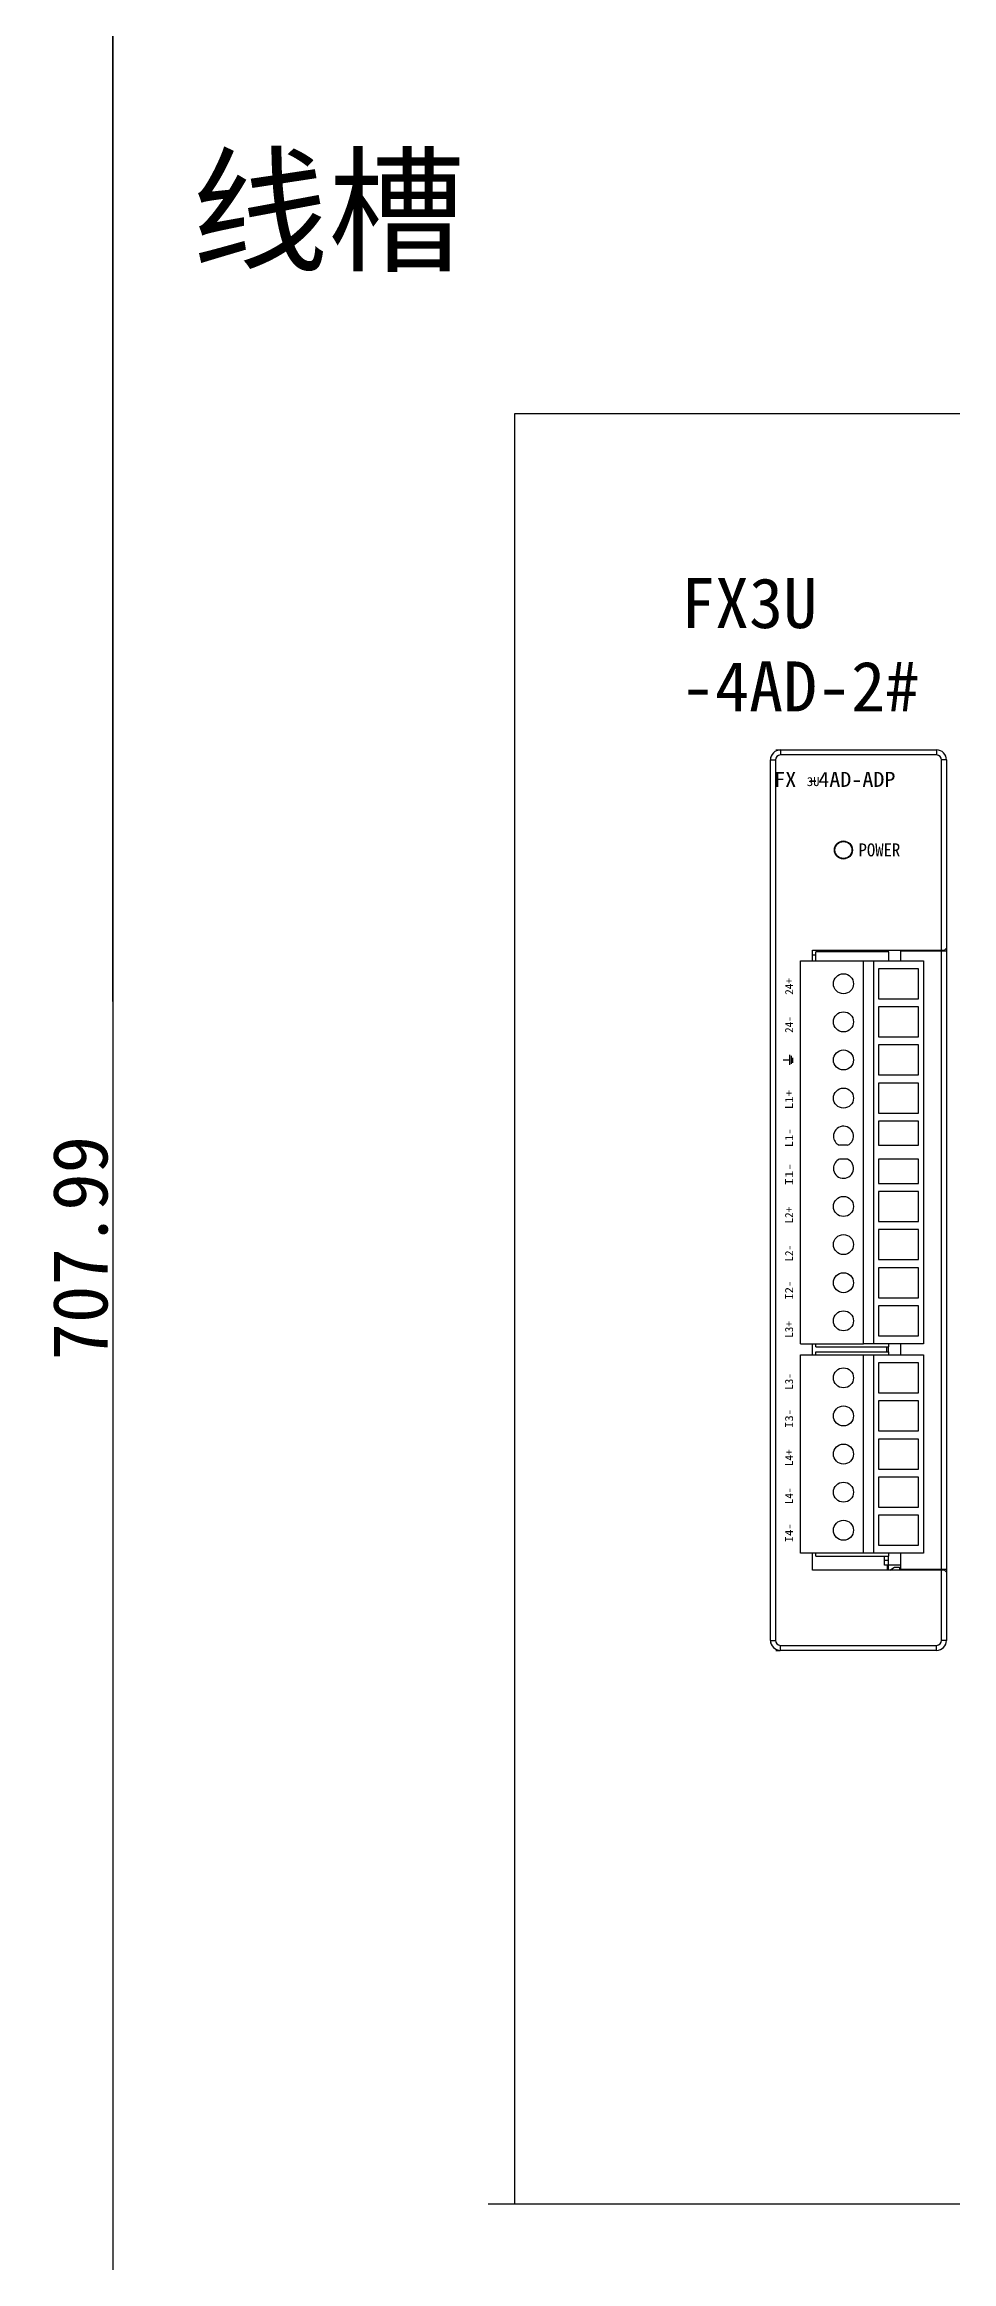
# Model space of a CAD drawing. Extents: x -21176 to 41123, y 80777 to 162275.
# Drawn here: x 40315.8 to 40406.5, y 81523 to 81744.7 of the extents above; entities that cross this region are included whole.
import ezdxf

# ---------------------------------------------------------------- set-up
doc = ezdxf.new("R2010")
doc.units = 0
doc.header["$MEASUREMENT"] = 0
doc.dimstyles.new('AM_ISO', dxfattribs={"dimtxt": 5.5, "dimasz": 2.5, "dimexe": 1.25, "dimexo": 0.5, "dimgap": 0.5, "dimtad": 1, "dimdsep": 46, "dimtxsty": 'Standard', "dimcen": 0, "dimclrd": 5, "dimclre": 5, "dimclrt": 1, "dimadec": 0, "dimazin": 2, "dimtp": 0.1, "dimtm": 0.1, "dimtfac": 0.71, "dimtmove": 0, "dimatfit": 3, "dimfxl": 1, "dimlwd": -1, "dimlwe": -1, "dimarcsym": 0})

# ---------------------------------------------------------------- blocks, each defined once
blk = doc.blocks.new('*D116')
at = {"color": 5}
for p, q in [((40323.13, 81978.35), (40323.88, 81978.35)), ((40322.63, 81975.85), (40322.63, 81272.86)), ((40322.13, 81270.36), (40321.38, 81270.36))]:
    blk.add_line(p, q, dxfattribs=at)
at = {"color": 5, "lineweight": 0}
for points in [[(40322.21, 81975.85), (40323.05, 81975.85), (40322.63, 81978.35)], [(40322.21, 81272.86), (40323.05, 81272.86), (40322.63, 81270.36)]]:
    blk.add_solid(points, dxfattribs=at)
at = {"layer": 'Defpoints', "color": 0, "lineweight": 0}
for p in [(40322.63, 81978.35), (40322.63, 81270.36), (40322.63, 81270.36)]:
    blk.add_point(p, dxfattribs=at)
at = {"color": 1, "lineweight": 0, "insert": (40319.38, 81624.35), "char_height": 5.5, "attachment_point": 5, "rotation": 90}
blk.add_mtext('707.99', dxfattribs=at)
blk = doc.blocks.new('FX3U-4AD-ADP')
at = {"color": 7, "linetype": 'Continuous'}
for p, q in [((0.54, 45.01), (0.94, 45.01)), ((1, 45), (16.6, 45)), ((1, 45), (1, 44.5)), ((16.6, 44.5), (1, 44.5)), ((16.6, 45), (16.6, 44.5)), ((0, -44), (0, 44)), ((0, 44), (0.5, 44)), ((0.5, 44), (0.5, -44)), ((17.1, 25), (17.1, 44)), ((17.6, 44), (17.1, 44)), ((17.6, 44), (17.6, 25.2)), ((4.2, 23.93), (4.2, 25)), ((4.2, 25), (17.1, 25)), ((4.55, 24.5), (4.2, 24.5)), ((11.8, 24.83), (4.55, 24.83)), ((4.55, 23.93), (4.55, 24.83)), ((11.8, 24.83), (11.8, 25)), ((11.8, 24.83), (11.8, 23.93)), ((13, 24.9), (13, 23.93)), ((17.1, 24.9), (13, 24.9)), ((13.4, 25), (13.4, 24.9)), ((15.1, 24.9), (15.1, 25)), ((16, 25), (16, 24.9)), ((16.2, 24.9), (16.2, 25)), ((17.1, 25), (17.4, 25)), ((17.6, 24.9), (17.1, 24.9)), ((17.1, -36.9), (17.1, 24.9)), ((17.6, 25.2), (17.4, 25)), ((17.6, 25.2), (17.6, 24.9)), ((17.6, 24.9), (17.6, -36.9)), ((3, 23.93), (9.3, 23.93)), ((3, -14.36), (3, 23.93)), ((9.3, 23.93), (10.3, 23.93)), ((9.3, -14.36), (9.3, 23.93)), ((10.3, 23.93), (15.3, 23.93)), ((10.3, 23.93), (10.3, -14.36)), ((10.8, 23.13), (10.8, 20.13)), ((14.8, 23.13), (10.8, 23.13)), ((14.8, 20.13), (14.8, 23.13)), ((15.3, 23.93), (15.3, -14.36)), ((10.8, 20.13), (14.8, 20.13)), ((10.8, 19.32), (10.8, 16.32)), ((14.8, 19.32), (10.8, 19.32)), ((14.8, 16.32), (14.8, 19.32)), ((10.8, 16.32), (14.8, 16.32)), ((1.29, 14.01), (1.91, 14.01)), ((1.91, 14.51), (1.91, 13.51)), ((2.06, 14.41), (2.06, 13.61)), ((2.21, 14.24), (2.21, 13.74)), ((10.8, 15.51), (10.8, 12.51)), ((14.8, 15.51), (10.8, 15.51)), ((14.8, 12.51), (14.8, 15.51)), ((10.8, 12.51), (14.8, 12.51)), ((10.8, 11.7), (10.8, 8.7)), ((14.8, 11.7), (10.8, 11.7)), ((14.8, 8.7), (14.8, 11.7)), ((10.8, 8.7), (14.8, 8.7)), ((14.8, 7.89), (10.8, 7.89)), ((10.8, 7.89), (10.8, 5.48)), ((14.8, 5.48), (14.8, 7.89)), ((7.71, 5.48), (6.89, 5.48)), ((10.8, 5.48), (14.8, 5.48)), ((7.71, 4.09), (6.89, 4.09)), ((14.8, 4.09), (10.8, 4.09)), ((10.8, 4.09), (10.8, 1.68)), ((14.8, 1.68), (14.8, 4.09)), ((10.8, 1.68), (14.8, 1.68)), ((10.8, 0.87), (10.8, -2.13)), ((14.8, 0.87), (10.8, 0.87)), ((14.8, -2.13), (14.8, 0.87)), ((10.8, -2.13), (14.8, -2.13)), ((10.8, -2.94), (10.8, -5.94)), ((14.8, -2.94), (10.8, -2.94)), ((14.8, -5.94), (14.8, -2.94)), ((10.8, -5.94), (14.8, -5.94)), ((10.8, -6.75), (10.8, -9.75)), ((14.8, -6.75), (10.8, -6.75)), ((14.8, -9.75), (14.8, -6.75)), ((10.8, -9.75), (14.8, -9.75)), ((10.8, -10.56), (10.8, -13.56)), ((14.8, -10.56), (10.8, -10.56)), ((14.8, -13.56), (14.8, -10.56)), ((3, -14.36), (9.3, -14.36)), ((3, -35.3), (3, -15.46)), ((3, -15.46), (9.3, -15.46)), ((4.2, -15.46), (4.2, -14.36)), ((4.55, -14.66), (4.55, -14.36)), ((4.55, -14.66), (11.8, -14.66)), ((4.55, -15.16), (11.8, -15.16)), ((4.55, -15.46), (4.55, -15.16)), ((10.3, -14.36), (9.3, -14.36)), ((9.3, -15.46), (10.3, -15.46)), ((9.3, -35.3), (9.3, -15.46)), ((15.3, -14.36), (10.3, -14.36)), ((10.3, -15.46), (15.3, -15.46)), ((10.3, -15.46), (10.3, -35.3)), ((10.8, -13.56), (14.8, -13.56)), ((11.6, -14.66), (11.6, -15.16)), ((11.8, -14.36), (11.8, -14.66)), ((11.8, -15.16), (11.8, -14.66)), ((11.8, -15.16), (11.8, -15.46)), ((13, -14.36), (13, -15.46)), ((15.3, -15.46), (15.3, -35.3)), ((14.8, -16.26), (10.8, -16.26)), ((10.8, -16.26), (10.8, -19.26)), ((14.8, -19.26), (14.8, -16.26)), ((10.8, -19.26), (14.8, -19.26)), ((14.8, -20.07), (10.8, -20.07)), ((10.8, -20.07), (10.8, -23.07)), ((14.8, -23.07), (14.8, -20.07)), ((10.8, -23.07), (14.8, -23.07)), ((14.8, -23.88), (10.8, -23.88)), ((10.8, -23.88), (10.8, -26.88)), ((14.8, -26.88), (14.8, -23.88)), ((10.8, -26.88), (14.8, -26.88)), ((14.8, -27.69), (10.8, -27.69)), ((10.8, -27.69), (10.8, -30.69)), ((14.8, -30.69), (14.8, -27.69)), ((10.8, -30.69), (14.8, -30.69)), ((14.8, -31.5), (10.8, -31.5)), ((10.8, -31.5), (10.8, -34.5)), ((14.8, -34.5), (14.8, -31.5)), ((9.3, -35.3), (3, -35.3)), ((4.2, -37), (4.2, -35.3)), ((4.55, -35.6), (4.55, -35.3)), ((10.3, -35.3), (9.3, -35.3)), ((15.3, -35.3), (10.3, -35.3)), ((10.8, -34.5), (14.8, -34.5)), ((11.8, -35.3), (11.8, -35.6)), ((13, -35.3), (13, -36.9)), ((17.1, -37), (4.2, -37)), ((4.55, -35.6), (11.8, -35.6)), ((11.4, -36), (11.4, -35.6)), ((11.4, -36.5), (11.4, -36)), ((11.4, -36), (11.8, -36)), ((11.8, -36.5), (11.4, -36.5)), ((11.7, -37), (11.7, -36.5)), ((11.8, -36.5), (11.8, -35.6)), ((13, -36.5), (11.8, -36.5)), ((11.8, -37), (11.8, -36.5)), ((11.95, -37), (12.4, -36.7)), ((12.4, -36.7), (12.9, -36.7)), ((12.9, -36.7), (12.9, -37)), ((13, -36.9), (17.1, -36.9)), ((13.4, -36.9), (13.4, -37)), ((13.5, -36.9), (13.5, -37)), ((15.6, -37), (15.6, -36.9)), ((17.1, -36.9), (17.6, -36.9)), ((17.4, -37), (17.1, -37)), ((17.1, -44), (17.1, -37)), ((17.4, -37), (17.6, -37.2)), ((17.6, -36.9), (17.6, -37.2)), ((17.6, -37.2), (17.6, -44)), ((0, -44), (0.5, -44)), ((17.6, -44), (17.1, -44)), ((0.54, -45.01), (0.94, -45.01)), ((1, -44.5), (16.6, -44.5)), ((1, -45), (1, -44.5)), ((16.6, -45), (1, -45)), ((16.6, -45), (16.6, -44.5)), ((16.7, -44.98), (16.7, -44.99))]:
    blk.add_line(p, q, dxfattribs=at)
for centre, radius in [((7.3, 35), 0.9), ((7.3, 35), 0.85), ((7.3, 21.63), 1), ((7.3, 17.82), 1), ((7.3, 14.01), 1), ((7.3, 10.2), 1), ((7.3, -0.63), 1), ((7.3, -4.44), 1), ((7.3, -8.25), 1), ((7.3, -12.06), 1), ((7.3, -17.76), 1), ((7.3, -21.57), 1), ((7.3, -25.38), 1), ((7.3, -29.19), 1), ((7.3, -33), 1)]:
    blk.add_circle(centre, radius, dxfattribs=at)
for centre, radius, start, end in [((1, 44), 1, 90, 180), ((1, 44), 0.5, 90, 180), ((16.6, 44), 1, 0, 90), ((16.6, 44), 0.5, 0, 90), ((0.8, 44), 0.8, 159.6056, 180), ((7.3, 6.39), 1, 294.4946, 180), ((7.3, 6.39), 1, 180, 245.5054), ((7.3, 3.18), 1, 180, 65.5054), ((7.3, 3.18), 1, 114.4946, 180), ((15.1, -37), 0.5, 0, 11.537), ((0.8, -44), 0.8, 180, 198.8386), ((1, -44), 1, 180, 270), ((1, -44), 0.5, 180, 270), ((16.6, -44), 1, 270, 0), ((16.6, -44), 0.5, 270, 0)]:
    blk.add_arc(centre, radius, start, end, dxfattribs=at)
for s, height, width, p in [('FX -4AD-ADP', 1.5, 1.079375, (0.38, 41.31)), ('3U', 0.9, 1.028625, (3.64, 41.39)), ('POWER', 1.3, 0.942875, (8.81, 34.36))]:
    blk.add_text(s, height=height, dxfattribs=dict(at, width=width)).set_placement(p)
for s, width, p in [('24+', 1.017891, (2.26, 20.53)), ('24-', 1.017891, (2.26, 16.72)), ('L1+', 1.163304, (2.26, 9.1)), ('L1-', 1.163304, (2.26, 5.29)), ('I1-', 1.357188, (2.26, 1.48)), ('L2+', 1.017891, (2.26, -2.33)), ('L2-', 1.017891, (2.26, -6.14)), ('I2-', 1.163304, (2.26, -9.95)), ('L3+', 1.017891, (2.26, -13.76)), ('L3-', 1.017891, (2.26, -18.96)), ('I3-', 1.163304, (2.26, -22.77)), ('L4+', 1.017891, (2.26, -26.58)), ('L4-', 1.017891, (2.26, -30.39)), ('I4-', 1.163304, (2.26, -34.2))]:
    blk.add_text(s, height=0.8, rotation=90, dxfattribs=dict(at, width=width)).set_placement(p)

msp = doc.modelspace()

# ---------------------------------------------------------------- linework, layer by layer
at = {"color": 0, "lineweight": -2}
for p, q in [((40322.629, 81649.013, 550.938), (40322.629, 81977.845, 550.938)), ((40362.775, 81707.732, 550.938), (40362.775, 81528.782, 550.938)), ((40715.809, 81707.732, 550.938), (40362.775, 81707.732, 550.938)), ((40716.051, 81528.851, 550.938), (40360.14, 81528.782, 550.938)), ((40716.051, 81528.852, 550.938), (40362.775, 81528.784, 550.938)), ((40716.051, 81528.851, 550.938), (40362.775, 81528.782, 550.938)), ((40716.051, 81528.85, 550.938), (40362.775, 81528.782, 550.938))]:
    msp.add_line(p, q, dxfattribs=at)
at = {"lineweight": 0, "elevation": 550.938}
msp.add_lwpolyline([(40322.629, 81978.345), (41122.629, 81978.345), (41122.629, 81048.345), (40322.629, 81048.345)], close=True, dxfattribs=at)

# ---------------------------------------------------------------- block references
at = {"lineweight": 0}
msp.add_blockref('FX3U-4AD-ADP', (40388.339, 81629.149, 550.938), dxfattribs=at)

# ---------------------------------------------------------------- texts
at = {"lineweight": 0, "attachment_point": 1}
for s, insert, char_height, width in [('{\\fSimSun|b0|i0|c134|p2;线槽}', (40330.491, 81733.068, 550.938), 10, 39.76742), ('{\\fSimSun|b0|i0|c134|p2;FX3U\\P-4AD-2#}', (40379.402, 81691.33, 550.938), 5, 28.12938)]:
    msp.add_mtext(s, dxfattribs=dict(at, insert=insert, char_height=char_height, width=width))

# ---------------------------------------------------------------- dimensions: what is measured, and where the dimension line sits
at = {"lineweight": 0}
dim = msp.add_linear_dim(base=(40322.629, 81270.356, 550.938), p1=(40322.629, 81978.345, 550.938), p2=(40322.629, 81270.356, 550.938), angle=90, dimstyle='AM_ISO', dxfattribs=at)
dim.commit()
dim.dimension.update_dxf_attribs({"geometry": '*D116', "text_midpoint": (40319.379, 81624.351, 550.938)})

doc.saveas('drawing.dxf')
